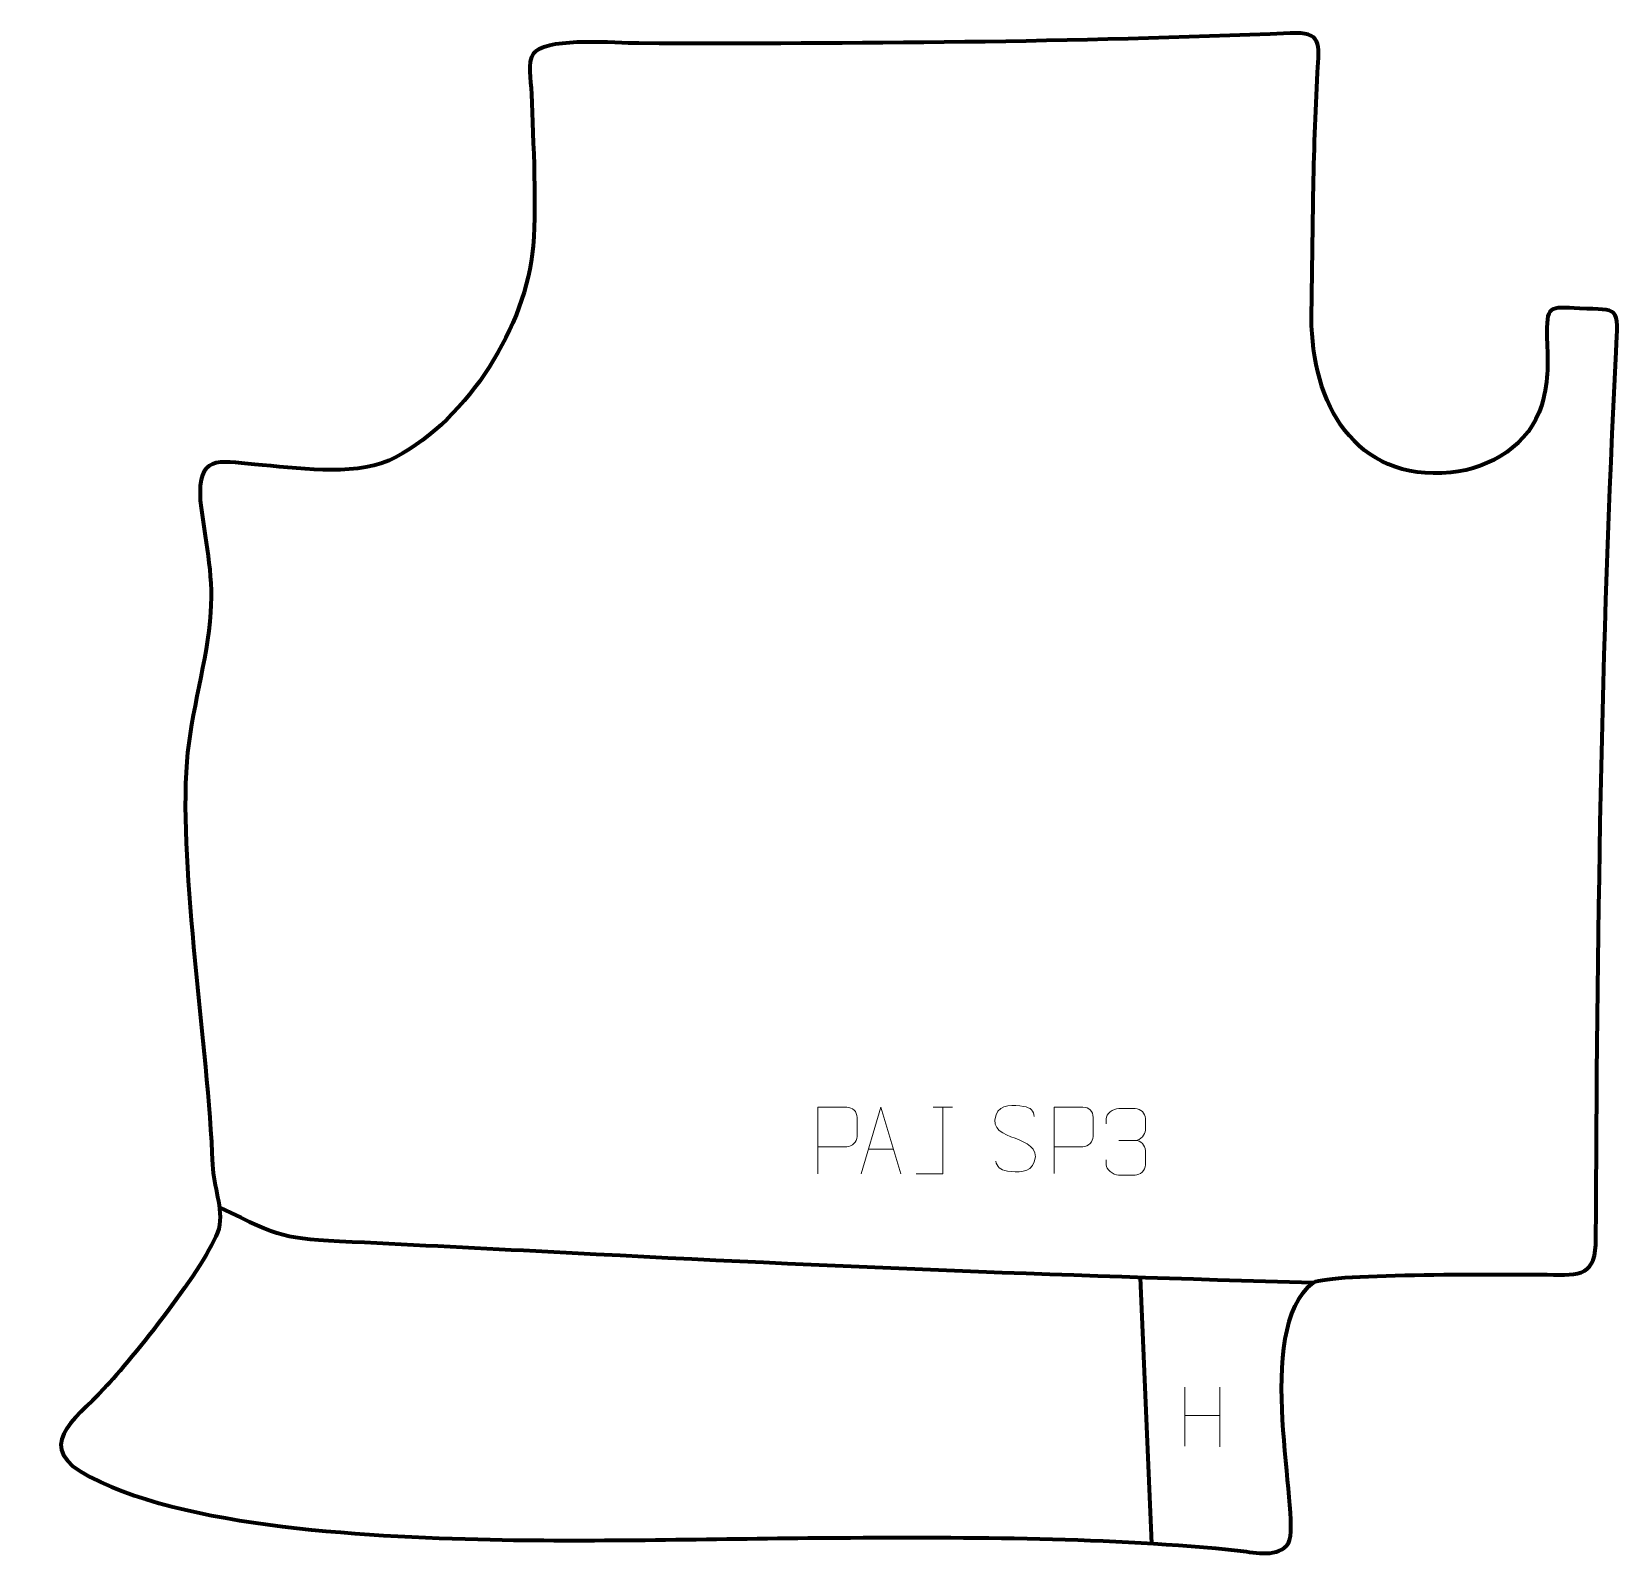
# Model space of a CAD drawing. Header units: millimetres. Extents: x -503 to 92, y 171 to 744.
import ezdxf

# ---------------------------------------------------------------- set-up
doc = ezdxf.new("R2010")
doc.units = ezdxf.units.MM
doc.header["$MEASUREMENT"] = 0
doc.layers.add('layer 2', color=7, linetype='Continuous')
doc.layers.add('layer 3', color=7, linetype='Continuous')

msp = doc.modelspace()

# ---------------------------------------------------------------- linework, layer by layer
at = {"layer": 'layer 2', "color": 140, "lineweight": 158}
msp.add_open_spline([(-433.0927, 302.4594), (-408.8133, 291.1023), (-410.4048, 291.0889), (-383.2106, 289.694), (-383.2106, 289.694), (-358.7276, 288.4381), (-334.2457, 287.2716), (-309.7628, 285.9758), (-309.7628, 285.9758), (-213.5577, 280.8839), (-118.7977, 276.9591), (-22.4922, 274.4096)], degree=3, knots=[0, 0, 0, 0, 0.25, 0.25, 0.25, 0.25, 0.5, 0.5, 0.5, 0.5, 1, 1, 1, 1], dxfattribs=at)
msp.add_open_spline([(-87.5533, 276.1319), (-87.5533, 276.1319), (-83.2608, 176.4907), (-83.2608, 176.4907)], degree=3, dxfattribs=at)
at = {"layer": 'layer 3', "color": 242, "lineweight": 158}
msp.add_open_spline([(-314.471, 736.247), (-307.826, 741.5309), (-284.932, 739.3548), (-275.6425, 739.3271), (-275.6425, 739.3271), (-194.9255, 739.088), (-111.7375, 739.62), (-31.2119, 743.1324), (-31.2119, 743.1324), (-19.2163, 743.6557), (-20.2758, 739.4125), (-20.9536, 728.3186), (-20.9536, 728.3186), (-22.7123, 697.9575), (-22.7077, 666.8166), (-23.2548, 636.348), (-23.2548, 636.348), (-23.1282, 604.2794), (-7.2536, 574.8479), (29.0304, 578.2505), (29.0304, 578.2505), (44.1321, 579.9887), (58.5593, 588.5541), (63.152, 603.7284), (63.152, 603.7284), (66.0343, 613.9582), (65.367, 619.8032), (65.128, 628.4499), (65.128, 628.4499), (64.7747, 641.2374), (65.8175, 640.4606), (77.452, 639.8472), (77.452, 639.8472), (92.2486, 639.0673), (92.0043, 641.2573), (91.0935, 623.5616), (91.0935, 623.5616), (85.4707, 514.3452), (83.9333, 400.7339), (83.5196, 291.0842), (83.5196, 291.0842), (83.4652, 276.7155), (78.0632, 277.1072), (65.2025, 277.3281), (65.2025, 277.3281), (52.5911, 277.4243), (-16.107, 277.9449), (-22.4922, 274.4096), (-22.4922, 274.4096), (-45.8192, 256.8381), (-26.9172, 187.1226), (-31.8392, 176.5671), (-31.8392, 176.5671), (-35.6178, 170.9216), (-44.228, 173.0708), (-49.9182, 173.7195), (-49.9182, 173.7195), (-98.8644, 178.9581), (-151.4981, 178.8387), (-200.823, 178.6108), (-200.823, 178.6108), (-241.2734, 178.394), (-282.3367, 177.207), (-322.697, 177.7518), (-322.697, 177.7518), (-367.7138, 178.6584), (-441.598, 180.8997), (-481.4339, 201.336), (-481.4339, 201.336), (-503.4973, 212.6548), (-487.7945, 222.3308), (-476.2823, 234.5926), (-476.2823, 234.5926), (-466.1519, 245.3825), (-437.7895, 280.6986), (-433.2798, 294.5081), (-433.2798, 294.5081), (-431.5959, 302.4892), (-435.3796, 310.1153), (-435.6891, 318.5799), (-435.6891, 318.5799), (-437.3376, 363.6545), (-448.425, 427.5138), (-445.3271, 469.8209), (-445.3271, 469.8209), (-443.9937, 488.0307), (-437.5928, 507.8541), (-436.3825, 525.7334), (-436.3825, 525.7334), (-435.3366, 541.1862), (-438.6243, 552.9204), (-440.2775, 567.8061), (-440.2775, 567.8061), (-441.1966, 585.0102), (-433.8516, 582.523), (-419.7794, 581.3241), (-419.7794, 581.3241), (-404.427, 580.0161), (-383.7958, 576.7337), (-369.4019, 582.7634), (-369.4019, 582.7634), (-341.8072, 596.0053), (-319.395, 630.2175), (-315.6863, 660.249), (-315.6863, 660.249), (-313.7288, 676.1001), (-315.4521, 702.8984), (-315.9574, 720.2733), (-315.9574, 720.2733), (-316.1251, 726.0324), (-317.7721, 731.8423), (-315.1584, 735.5583), (-315.1584, 735.5583), (-315.1584, 735.5583), (-314.471, 736.247), (-314.471, 736.247)], degree=3, knots=[0, 0, 0, 0, 0.03333333, 0.03333333, 0.03333333, 0.03333333, 0.06666667, 0.06666667, 0.06666667, 0.06666667, 0.1, 0.1, 0.1, 0.1, 0.13333333, 0.13333333, 0.13333333, 0.13333333, 0.16666667, 0.16666667, 0.16666667, 0.16666667, 0.2, 0.2, 0.2, 0.2, 0.23333333, 0.23333333, 0.23333333, 0.23333333, 0.26666667, 0.26666667, 0.26666667, 0.26666667, 0.3, 0.3, 0.3, 0.3, 0.33333333, 0.33333333, 0.33333333, 0.33333333, 0.36666667, 0.36666667, 0.36666667, 0.36666667, 0.4, 0.4, 0.4, 0.4, 0.43333333, 0.43333333, 0.43333333, 0.43333333, 0.46666667, 0.46666667, 0.46666667, 0.46666667, 0.5, 0.5, 0.5, 0.5, 0.53333333, 0.53333333, 0.53333333, 0.53333333, 0.56666667, 0.56666667, 0.56666667, 0.56666667, 0.6, 0.6, 0.6, 0.6, 0.63333333, 0.63333333, 0.63333333, 0.63333333, 0.66666667, 0.66666667, 0.66666667, 0.66666667, 0.7, 0.7, 0.7, 0.7, 0.73333333, 0.73333333, 0.73333333, 0.73333333, 0.76666667, 0.76666667, 0.76666667, 0.76666667, 0.8, 0.8, 0.8, 0.8, 0.83333333, 0.83333333, 0.83333333, 0.83333333, 0.86666667, 0.86666667, 0.86666667, 0.86666667, 0.9, 0.9, 0.9, 0.9, 0.93333333, 0.93333333, 0.93333333, 0.93333333, 1, 1, 1, 1], dxfattribs=at)
at = {"layer": 'layer 3', "color": 250, "lineweight": 9}
for points, knots in [([(-208.4659, 315.172), (-208.4659, 315.172), (-208.4659, 340.1256), (-208.4659, 340.1256), (-208.4659, 340.1256), (-204.8709, 340.1256), (-201.2756, 340.1256), (-197.6802, 340.1256), (-197.6802, 340.1256), (-195.355, 340.0877), (-193.7976, 338.5976), (-193.8018, 336.2315), (-193.8018, 336.2315), (-193.8022, 334.1958), (-193.8022, 331.1365), (-193.8018, 329.1005), (-193.8018, 329.1005), (-193.8083, 327.2251), (-195.6205, 325.2832), (-197.6301, 325.2641), (-197.6301, 325.2641), (-197.6301, 325.2641), (-208.4659, 325.2641), (-208.4659, 325.2641)], [0, 0, 0, 0, 0.14285714, 0.14285714, 0.14285714, 0.14285714, 0.28571429, 0.28571429, 0.28571429, 0.28571429, 0.42857143, 0.42857143, 0.42857143, 0.42857143, 0.57142857, 0.57142857, 0.57142857, 0.57142857, 0.71428571, 0.71428571, 0.71428571, 0.71428571, 1, 1, 1, 1]), ([(-192.2898, 315.1721), (-192.2898, 315.1721), (-184.9188, 340.1256), (-184.9188, 340.1256), (-184.9188, 340.1256), (-184.9188, 340.1256), (-177.3489, 315.1721), (-177.3489, 315.1721)], [0, 0, 0, 0, 0.33333333, 0.33333333, 0.33333333, 0.33333333, 1, 1, 1, 1]), ([(-171.6225, 315.172), (-171.6225, 315.172), (-161.6005, 315.172), (-161.6005, 315.172), (-161.6005, 315.172), (-161.6005, 315.172), (-161.6005, 340.1256), (-161.6005, 340.1256)], [0, 0, 0, 0, 0.33333333, 0.33333333, 0.33333333, 0.33333333, 1, 1, 1, 1]), ([(-134.4741, 328.522), (-138.7224, 329.9924), (-143.6305, 331.7882), (-141.6254, 337.3085), (-141.6254, 337.3085), (-140.1219, 341.4484), (-134.9083, 341.0599), (-131.3047, 340.4588), (-131.3047, 340.4588), (-128.4441, 339.9816), (-127.5794, 338.7684), (-127.2688, 336.6843)], [0, 0, 0, 0, 0.25, 0.25, 0.25, 0.25, 0.5, 0.5, 0.5, 0.5, 1, 1, 1, 1]), ([(-119.8389, 315.226), (-119.8389, 315.226), (-119.8389, 340.1796), (-119.8389, 340.1796), (-119.8389, 340.1796), (-116.2439, 340.1796), (-112.6486, 340.1796), (-109.0532, 340.1796), (-109.0532, 340.1796), (-106.728, 340.1417), (-105.1706, 338.6516), (-105.1748, 336.2855), (-105.1748, 336.2855), (-105.1752, 334.2498), (-105.1752, 331.1905), (-105.1748, 329.1545), (-105.1748, 329.1545), (-105.1813, 327.2791), (-106.9935, 325.3372), (-109.0031, 325.3181), (-109.0031, 325.3181), (-109.0031, 325.3181), (-119.8389, 325.3181), (-119.8389, 325.3181)], [0, 0, 0, 0, 0.14285714, 0.14285714, 0.14285714, 0.14285714, 0.28571429, 0.28571429, 0.28571429, 0.28571429, 0.42857143, 0.42857143, 0.42857143, 0.42857143, 0.57142857, 0.57142857, 0.57142857, 0.57142857, 0.71428571, 0.71428571, 0.71428571, 0.71428571, 1, 1, 1, 1]), ([(-100.3147, 333.948), (-100.3147, 333.948), (-100.3147, 335.8052), (-100.3147, 335.8052), (-100.3147, 335.8052), (-100.329, 337.5471), (-97.6645, 339.6652), (-95.6054, 339.6425), (-95.6054, 339.6425), (-93.5413, 339.6425), (-91.4773, 339.6425), (-89.4136, 339.6425), (-89.4136, 339.6425), (-87.2191, 339.6513), (-85.6208, 337.8045), (-85.5764, 335.8924), (-85.5764, 335.8924), (-85.5768, 334.4573), (-85.5768, 333.0222), (-85.5764, 331.5867), (-85.5764, 331.5867), (-85.625, 329.9332), (-87.2276, 327.7032), (-89.4259, 327.7132), (-89.4259, 327.7132), (-87.2222, 327.702), (-85.6142, 325.8988), (-85.5602, 323.8393), (-85.5602, 323.8393), (-85.5606, 322.0546), (-85.5606, 320.2699), (-85.5602, 318.4848), (-85.5602, 318.4848), (-85.5501, 316.4234), (-87.605, 314.6603), (-89.4259, 314.6684), (-89.4259, 314.6684), (-91.4912, 314.6687), (-93.5564, 314.6687), (-95.622, 314.6684), (-95.622, 314.6684), (-97.7906, 314.6799), (-100.3216, 317.0801), (-100.3402, 318.5419), (-100.3402, 318.5419), (-100.3402, 318.5419), (-100.3402, 320.4505), (-100.3402, 320.4505)], [0, 0, 0, 0, 0.07692308, 0.07692308, 0.07692308, 0.07692308, 0.15384615, 0.15384615, 0.15384615, 0.15384615, 0.23076923, 0.23076923, 0.23076923, 0.23076923, 0.30769231, 0.30769231, 0.30769231, 0.30769231, 0.38461538, 0.38461538, 0.38461538, 0.38461538, 0.46153846, 0.46153846, 0.46153846, 0.46153846, 0.53846154, 0.53846154, 0.53846154, 0.53846154, 0.61538462, 0.61538462, 0.61538462, 0.61538462, 0.69230769, 0.69230769, 0.69230769, 0.69230769, 0.76923077, 0.76923077, 0.76923077, 0.76923077, 0.84615385, 0.84615385, 0.84615385, 0.84615385, 1, 1, 1, 1]), ([(-134.4741, 328.5219), (-130.4555, 326.8752), (-125.426, 324.9869), (-127.26, 319.6266), (-127.26, 319.6266), (-128.7198, 315.3602), (-133.6306, 315.6169), (-137.3567, 316.1716), (-137.3567, 316.1716), (-140.1067, 316.5814), (-141.3276, 317.7949), (-141.7056, 319.9071)], [0, 0, 0, 0, 0.25, 0.25, 0.25, 0.25, 0.5, 0.5, 0.5, 0.5, 1, 1, 1, 1])]:
    msp.add_open_spline(points, degree=3, knots=knots, dxfattribs=at)
for points in [[(-165.1846, 340.1256), (-165.1846, 340.1256), (-158.0164, 340.1256), (-158.0164, 340.1256)], [(-95.605, 327.7028), (-95.605, 327.7028), (-89.4086, 327.7028), (-89.4086, 327.7028)], [(-189.5672, 324.4215), (-189.5672, 324.4215), (-180.0715, 324.4215), (-180.0715, 324.4215)], [(-70.7918, 235.1073), (-70.7918, 235.1073), (-70.7918, 212.9146), (-70.7918, 212.9146)], [(-57.6761, 235.1073), (-57.6761, 235.1073), (-57.6761, 212.757), (-57.6761, 212.757)], [(-70.7743, 224.4649), (-70.7743, 224.4649), (-57.6761, 224.4649), (-57.6761, 224.4649)]]:
    msp.add_open_spline(points, degree=3, dxfattribs=at)

doc.saveas('drawing.dxf')
